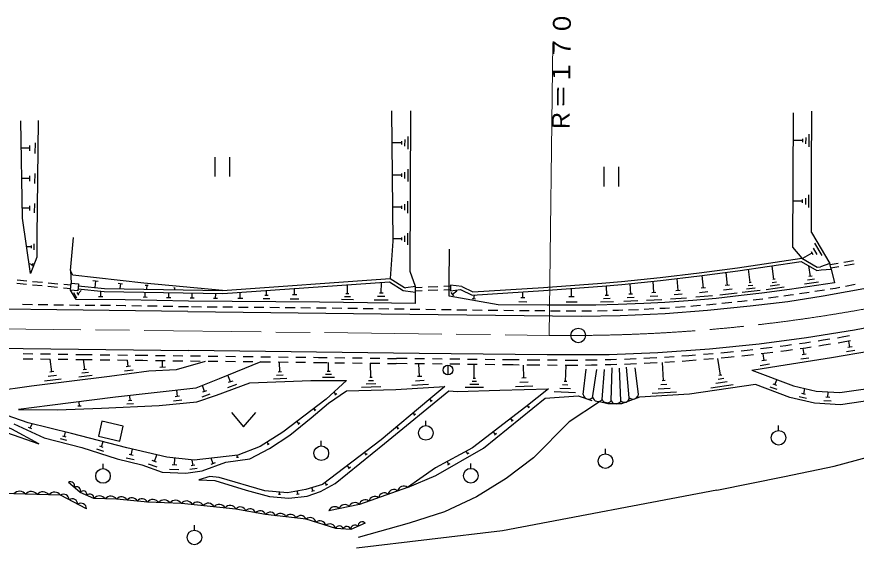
# Model space of a CAD drawing. Units: millimetres, scale not verified. Extents: x 40000 to 680000, y 20000 to 380000.
# Drawn here: x 304230 to 390292, y 269535 to 324060 of the extents above; entities that cross this region are included whole.
import ezdxf
from ezdxf.enums import TextEntityAlignment as Align

# ---------------------------------------------------------------- set-up
doc = ezdxf.new("R2010")
doc.units = ezdxf.units.MM
doc.header["$LTSCALE"] = 1000
doc.linetypes.add('CHAIN', pattern=[18.5, 12, -1.5, 3.5, -1.5])
for name, color, linetype, lineweight in [('M-BGD', 7, 'Continuous', 25), ('M-BMK', 2, 'CHAIN', 13), ('M-BMK-SRVR', 3, 'Continuous', 25), ('M-STR-HTXT', 7, 'Continuous', 13), ('M-STR-STRC', 7, 'Continuous', 25)]:
    doc.layers.add(name, color=color, linetype=linetype, lineweight=lineweight)
doc.styles.add('ＭＳ ゴシック', font='')
doc.styles.get('ＭＳ ゴシック').set_extended_font_data('MS Gothic')

msp = doc.modelspace()

# ---------------------------------------------------------------- linework, layer by layer
at = {"layer": 'M-BGD'}
for p, q in [((344330, 311785), (344324, 310462)), ((385113, 311682), (385107, 311038)), ((385437, 312001), (385426, 310713)), ((305541, 310863), (305535, 310307)), ((306100, 311135), (306088, 310023)), ((343665, 311127), (342673, 311132)), ((343666, 311292), (343665, 310962)), ((343998, 311456), (343995, 310795)), ((384788, 311362), (383821, 311371)), ((384789, 311523), (384786, 311201)), ((305538, 310585), (304704, 310594)), ((324536, 309666), (324535, 307666)), ((326036, 309665), (326035, 307665)), ((343992, 308123), (343989, 307481)), ((344315, 308442), (344309, 307159)), ((364424, 308657), (364423, 306657)), ((365924, 308656), (365923, 306656)), ((305537, 307472), (304753, 307481)), ((305540, 307734), (305535, 307211)), ((306066, 307990), (306055, 306944)), ((343670, 307804), (342707, 307808)), ((343671, 307964), (343669, 307643)), ((385405, 305785), (385405, 304493)), ((305540, 304672), (305534, 304181)), ((306033, 304912), (306022, 303931)), ((343675, 304676), (343674, 304365)), ((343987, 304830), (343984, 304208)), ((344299, 305140), (344293, 303895)), ((384759, 305139), (383790, 305139)), ((384759, 305301), (384759, 304977)), ((385082, 305462), (385082, 304816)), ((305537, 304426), (304801, 304434)), ((343674, 304520), (342741, 304525)), ((309749, 298045), (310051, 301428)), ((343679, 301276), (342775, 301280)), ((343679, 301427), (343678, 301126)), ((343981, 301576), (343979, 300973)), ((344284, 301876), (344278, 300671)), ((385704, 301939), (387597, 298758)), ((305689, 300458), (305235, 300460)), ((305690, 300609), (305689, 300307)), ((305993, 300759), (305991, 300154)), ((386013, 300833), (386772, 299557)), ((385754, 299815), (384797, 299246)), ((385659, 299975), (385849, 299656)), ((385883, 300324), (386263, 299686)), ((305813, 298619), (305478, 298750)), ((305866, 298754), (305761, 298485)), ((387620, 298639), (388437, 298780)), ((389028, 298882), (390014, 299053)), ((389092, 298538), (390077, 298709)), ((309749, 298045), (309822, 296730)), ((377090, 296499), (376946, 297833)), ((379418, 296784), (379262, 298158)), ((381859, 297115), (381668, 298518)), ((385607, 297429), (385446, 298492)), ((387687, 298295), (388501, 298436)), ((387712, 298169), (388066, 296772)), ((304264, 297066), (305260, 296972)), ((305857, 296916), (306852, 296822)), ((312029, 297012), (312583, 296950)), ((312306, 296981), (312228, 296288)), ((369542, 295763), (369482, 296927)), ((372021, 295970), (371931, 297204)), ((374623, 296220), (374505, 297510)), ((381976, 297131), (381742, 297099)), ((386014, 297128), (385306, 297022)), ((385784, 297456), (385429, 297403)), ((304235, 296717), (305231, 296623)), ((305828, 296567), (306823, 296473)), ((307421, 296417), (308416, 296323)), ((307450, 296766), (308445, 296672)), ((309014, 296267), (309770, 296196)), ((309043, 296616), (309804, 296544)), ((314637, 296719), (315059, 296671)), ((314848, 296695), (314788, 296167)), ((317384, 296533), (317709, 296523)), ((317547, 296528), (317534, 296121)), ((320316, 296272), (320473, 296267)), ((320394, 296269), (320388, 296074)), ((332708, 295532), (332714, 296187)), ((338132, 295647), (338144, 296568)), ((341594, 295715), (341609, 296811)), ((345797, 296294), (345101, 296267)), ((347396, 296355), (346397, 296317)), ((348692, 296405), (347996, 296378)), ((348696, 296055), (347997, 296028)), ((361105, 295335), (361105, 296182)), ((364715, 295461), (364687, 296453)), ((367169, 295603), (367128, 296686)), ((374838, 296240), (374408, 296201)), ((377583, 296102), (376693, 296006)), ((377313, 296523), (376868, 296475)), ((379946, 296225), (379030, 296120)), ((379682, 296504), (379224, 296452)), ((379533, 296797), (379304, 296771)), ((382922, 296307), (381051, 296052)), ((382412, 296555), (381476, 296428)), ((382135, 296835), (381668, 296771)), ((386422, 296828), (385005, 296614)), ((388155, 296179), (387632, 296100)), ((388617, 296271), (388155, 296179)), ((390186, 296583), (389205, 296388)), ((310324, 295052), (309751, 296009)), ((310403, 295200), (310081, 295738)), ((310592, 295496), (310431, 295765)), ((310511, 295630), (310817, 295988)), ((313063, 295333), (312605, 295337)), ((312834, 295335), (312838, 295908)), ((317592, 295275), (317172, 295283)), ((317382, 295279), (317392, 295804)), ((320018, 295229), (319594, 295237)), ((319806, 295233), (319816, 295763)), ((322419, 295189), (321993, 295192)), ((322206, 295190), (322211, 295723)), ((324618, 295169), (324622, 295683)), ((327138, 295146), (327144, 295797)), ((330006, 295465), (329660, 295469)), ((329833, 295467), (329838, 295986)), ((332927, 295530), (332490, 295534)), ((338435, 295335), (337820, 295344)), ((338285, 295645), (337978, 295649)), ((341955, 295345), (341224, 295355)), ((341777, 295713), (341412, 295718)), ((345108, 294636), (345099, 295797)), ((345799, 295944), (345100, 295917)), ((347398, 296005), (346398, 295967)), ((349042, 295420), (348761, 295779)), ((348902, 295600), (349351, 295951)), ((351097, 295102), (351172, 295523)), ((356318, 295210), (355901, 295213)), ((356109, 295212), (356115, 295837)), ((361387, 295334), (360822, 295335)), ((364880, 295465), (364549, 295456)), ((367543, 295256), (366822, 295229)), ((367349, 295610), (366988, 295596)), ((369951, 295395), (369175, 295355)), ((369736, 295773), (369348, 295753)), ((372904, 295207), (371258, 295087)), ((372462, 295589), (371640, 295528)), ((372227, 295985), (371815, 295955)), ((375561, 295439), (373842, 295282)), ((375092, 295830), (374232, 295751)), ((378076, 295705), (376296, 295513)), ((380439, 295972), (378606, 295763)), ((382290, 295312), (381299, 295178)), ((383536, 295482), (382884, 295393)), ((383874, 295533), (383536, 295482)), ((385456, 295772), (384467, 295623)), ((387038, 296010), (386050, 295861)), ((305825, 294513), (304825, 294526)), ((307424, 294491), (306424, 294505)), ((309024, 294470), (308024, 294483)), ((310320, 294452), (309624, 294462)), ((310624, 294450), (310320, 294452)), ((312224, 294439), (311224, 294446)), ((313824, 294428), (312824, 294435)), ((315332, 294418), (314424, 294424)), ((315424, 294416), (315332, 294418)), ((317024, 294385), (316024, 294405)), ((318623, 294355), (317624, 294374)), ((320223, 294324), (319223, 294344)), ((324823, 295167), (324412, 295170)), ((327399, 295143), (326878, 295148)), ((330176, 295118), (329484, 295124)), ((333141, 295091), (332267, 295099)), ((338738, 295024), (337509, 295041)), ((342315, 294975), (340854, 294995)), ((351266, 295072), (350929, 295132)), ((356522, 294791), (355689, 294798)), ((361669, 294769), (360539, 294770)), ((365394, 294818), (364072, 294781)), ((365055, 295139), (364393, 295121)), ((367918, 294909), (366475, 294854)), ((370359, 295027), (368807, 294947)), ((373581, 294354), (373344, 294337)), ((374340, 294424), (373581, 294354)), ((375933, 294570), (374937, 294479)), ((377524, 294740), (376530, 294633)), ((378576, 294854), (378121, 294804)), ((379114, 294915), (378576, 294854)), ((380678, 295093), (379711, 294983)), ((380704, 295097), (380678, 295093)), ((321823, 294294), (320823, 294313)), ((323159, 294282), (322159, 294291)), ((324759, 294267), (323759, 294276)), ((326359, 294253), (325359, 294262)), ((327959, 294238), (326959, 294247)), ((329559, 294224), (328559, 294233)), ((331159, 294209), (330159, 294218)), ((332758, 294194), (331759, 294204)), ((334358, 294180), (333358, 294189)), ((335257, 294172), (334958, 294174)), ((335958, 294162), (335257, 294172)), ((337558, 294140), (336558, 294154)), ((339158, 294118), (338158, 294132)), ((340758, 294096), (339758, 294110)), ((342358, 294074), (341358, 294088)), ((343958, 294052), (342958, 294066)), ((345100, 294036), (344557, 294044)), ((345557, 294029), (345100, 294036)), ((347157, 294006), (346157, 294021)), ((348527, 293985), (347757, 293997)), ((348757, 293982), (348527, 293985)), ((350357, 293961), (349357, 293974)), ((351957, 293939), (350957, 293953)), ((353557, 293917), (352557, 293931)), ((355157, 293903), (354157, 293912)), ((356756, 293889), (355757, 293898)), ((358356, 293875), (357356, 293884)), ((359956, 293871), (358956, 293872)), ((361556, 293869), (360556, 293870)), ((363156, 293868), (362156, 293869)), ((364756, 293900), (363756, 293872)), ((365913, 293932), (365356, 293917)), ((366355, 293949), (365913, 293932)), ((367954, 294010), (366955, 293972)), ((369552, 294084), (368554, 294033)), ((370712, 294144), (370151, 294115)), ((371150, 294176), (370712, 294144)), ((372745, 294293), (371748, 294220)), ((387570, 290976), (386908, 290871)), ((389023, 291207), (388361, 291102)), ((389609, 291310), (389023, 291207)), ((381087, 290060), (380495, 289990)), ((381687, 290136), (381087, 290060)), ((383081, 290312), (382481, 290236)), ((383674, 290395), (383081, 290312)), ((385059, 290590), (384466, 290507)), ((385134, 290076), (384538, 289992)), ((384957, 289404), (384858, 290037)), ((385588, 290671), (385059, 290590)), ((385666, 290156), (385134, 290076)), ((386908, 290871), (386379, 290791)), ((386988, 290357), (386457, 290277)), ((387653, 290463), (386988, 290357)), ((389108, 290694), (388443, 290589)), ((389698, 290797), (389108, 290694)), ((389860, 290188), (389448, 290119)), ((389654, 290154), (389550, 290771)), ((304874, 289501), (305874, 289487)), ((306674, 289476), (307674, 289462)), ((308474, 289451), (309474, 289437)), ((310274, 289426), (311202, 289413)), ((311202, 289413), (311974, 289403)), ((312774, 289392), (313774, 289379)), ((314574, 289368), (315574, 289354)), ((316374, 289343), (317146, 289333)), ((317146, 289333), (317651, 289327)), ((318451, 289317), (319450, 289305)), ((320250, 289295), (321250, 289283)), ((322050, 289273), (323050, 289261)), ((323850, 289252), (324850, 289240)), ((325650, 289230), (326650, 289218)), ((327450, 289208), (328450, 289196)), ((329250, 289186), (330250, 289174)), ((371631, 289179), (370633, 289117)), ((373129, 289271), (372429, 289228)), ((373825, 289332), (373129, 289271)), ((375618, 289486), (374622, 289400)), ((377111, 289615), (376415, 289555)), ((377712, 289679), (377111, 289615)), ((379108, 289826), (378507, 289763)), ((379166, 289309), (378561, 289246)), ((379700, 289896), (379108, 289826)), ((379761, 289380), (379166, 289309)), ((381150, 289544), (380555, 289474)), ((380851, 288797), (380738, 289495)), ((381753, 289620), (381150, 289544)), ((383150, 289796), (382547, 289720)), ((383746, 289880), (383150, 289796)), ((385168, 289437), (384746, 289371)), ((390135, 289811), (389311, 289672)), ((304868, 288981), (305868, 288967)), ((306668, 288956), (307667, 288942)), ((307820, 287639), (307662, 288942)), ((308467, 288931), (309467, 288917)), ((310267, 288906), (311195, 288893)), ((311202, 287864), (311077, 288895)), ((311195, 288893), (311967, 288883)), ((312767, 288872), (313767, 288859)), ((314567, 288848), (315567, 288834)), ((315656, 288183), (315566, 288834)), ((316367, 288823), (317139, 288813)), ((317139, 288813), (317644, 288807)), ((318444, 288797), (319444, 288785)), ((319186, 288095), (319154, 288788)), ((320244, 288775), (321244, 288763)), ((322044, 288753), (323044, 288741)), ((323843, 288732), (324843, 288720)), ((325643, 288710), (326643, 288698)), ((327443, 288688), (328443, 288676)), ((329243, 288666), (330243, 288654)), ((331043, 288645), (332043, 288632)), ((331050, 289164), (332050, 289152)), ((331198, 287610), (331157, 288643)), ((332843, 288623), (333843, 288611)), ((332850, 289143), (333849, 289131)), ((334643, 288601), (335147, 288595)), ((334649, 289121), (335154, 289115)), ((335147, 288595), (336044, 288582)), ((335154, 289115), (336051, 289102)), ((336195, 287660), (336195, 288580)), ((336844, 288571), (337844, 288557)), ((336851, 289091), (337851, 289077)), ((338644, 288546), (339644, 288532)), ((338651, 289066), (339651, 289052)), ((340444, 288521), (341444, 288507)), ((340451, 289041), (341451, 289027)), ((340537, 287045), (340495, 288520)), ((342243, 288496), (343140, 288484)), ((342250, 289016), (343147, 289003)), ((344237, 288470), (343141, 288484)), ((344244, 288990), (343147, 289003)), ((346037, 288447), (345037, 288460)), ((346043, 288967), (345043, 288980)), ((345532, 287151), (345454, 288455)), ((347837, 288425), (346837, 288437)), ((347843, 288945), (346843, 288957)), ((348431, 288310), (348430, 287310)), ((349637, 288403), (348637, 288415)), ((349643, 288922), (348643, 288935)), ((351437, 288380), (350437, 288393)), ((351443, 288900), (350443, 288913)), ((351138, 286964), (351128, 288384)), ((353237, 288358), (352237, 288370)), ((353243, 288878), (352243, 288890)), ((355133, 288334), (354036, 288348)), ((355139, 288854), (354043, 288868)), ((355739, 288327), (355133, 288334)), ((355745, 288847), (355139, 288854)), ((356219, 287000), (356174, 288322)), ((357146, 288311), (356539, 288318)), ((357150, 288831), (356545, 288838)), ((357842, 288307), (357146, 288311)), ((357844, 288827), (357150, 288831)), ((359644, 288817), (358644, 288822)), ((361137, 288808), (360444, 288812)), ((361738, 288812), (361137, 288808)), ((363138, 288823), (362538, 288819)), ((363737, 288838), (363138, 288823)), ((363748, 288318), (363147, 288303)), ((365135, 288872), (364537, 288858)), ((365149, 288353), (364548, 288338)), ((365728, 288889), (365135, 288872)), ((365745, 288370), (365149, 288353)), ((367121, 288929), (366528, 288912)), ((367140, 288410), (366545, 288393)), ((367728, 288958), (367121, 288929)), ((367752, 288439), (367140, 288410)), ((369135, 289024), (368527, 288996)), ((369163, 288505), (368551, 288476)), ((369834, 289067), (369135, 289024)), ((369868, 288548), (369163, 288505)), ((370550, 286728), (370447, 288584)), ((371664, 288660), (370666, 288598)), ((373167, 288753), (372463, 288709)), ((373869, 288813), (373167, 288753)), ((375662, 288968), (374666, 288882)), ((376365, 287279), (376110, 289007)), ((377161, 289098), (376459, 289037)), ((377766, 289162), (377161, 289098)), ((381392, 288407), (380461, 288256)), ((381083, 288835), (380618, 288759)), ((385445, 289048), (384601, 288915)), ((308037, 287665), (307603, 287613)), ((311587, 287562), (310900, 287479)), ((311374, 287885), (311030, 287844)), ((316150, 287808), (315282, 287688)), ((315873, 288213), (315439, 288153)), ((319463, 288108), (318908, 288083)), ((331371, 287617), (331026, 287603)), ((336348, 287660), (336042, 287660)), ((359642, 288297), (358642, 288303)), ((361138, 288288), (360442, 288292)), ((360478, 286636), (360561, 288291)), ((361742, 288292), (361138, 288288)), ((362303, 285305), (362599, 287911)), ((363147, 288303), (362542, 288299)), ((363247, 284974), (363683, 287867)), ((364246, 284778), (364495, 287870)), ((365171, 284649), (365282, 288034)), ((366170, 284657), (366018, 288016)), ((367028, 284979), (366729, 288113)), ((367965, 285330), (367614, 288041)), ((308794, 286876), (307056, 286665)), ((308307, 287257), (307438, 287152)), ((311972, 287260), (310598, 287094)), ((326138, 286606), (325884, 287292)), ((326367, 286690), (325909, 286521)), ((331915, 286949), (330537, 286893)), ((331557, 287279), (330868, 287251)), ((336808, 287047), (335581, 287047)), ((336502, 287353), (335888, 287354)), ((340792, 286724), (340300, 286710)), ((340660, 287048), (340414, 287041)), ((345993, 286742), (345123, 286690)), ((345749, 287164), (345315, 287138)), ((351377, 286650), (350903, 286646)), ((351256, 286964), (351019, 286963)), ((356439, 287008), (355999, 286993)), ((360616, 286629), (360340, 286643)), ((370705, 286736), (370395, 286719)), ((377054, 286596), (375902, 286426)), ((376709, 286938), (376133, 286853)), ((376509, 287301), (376221, 287258)), ((381965, 286294), (382168, 286827)), ((320693, 285102), (320629, 285745)), ((323473, 285609), (323261, 286241)), ((326765, 286318), (325850, 285979)), ((341548, 286088), (339580, 286033)), ((341047, 286403), (340063, 286375)), ((346453, 286334), (344715, 286229)), ((352091, 286023), (350198, 286010)), ((351616, 286336), (350669, 286329)), ((357130, 286149), (355367, 286089)), ((356674, 286574), (355793, 286545)), ((360993, 285873), (359890, 285928)), ((360736, 286254), (360184, 286282)), ((371214, 285937), (369977, 285869)), ((370882, 286332), (370263, 286298)), ((377687, 286297), (375383, 285958)), ((382185, 285804), (381475, 286074)), ((382143, 286227), (381787, 286362)), ((384908, 285357), (385037, 285912)), ((315841, 284678), (315816, 285188)), ((320907, 285123), (320478, 285081)), ((324035, 285328), (323192, 285046)), ((323683, 285679), (323262, 285538)), ((336941, 285308), (336757, 285581)), ((337050, 285382), (336831, 285235)), ((361527, 285477), (359320, 285587)), ((371856, 285559), (369381, 285422)), ((385193, 284901), (384452, 285072)), ((385093, 285314), (384723, 285400)), ((387570, 284998), (387191, 285019)), ((387381, 285008), (387412, 285577)), ((310822, 284125), (310472, 284113)), ((310647, 284119), (310633, 284556)), ((316198, 284355), (315518, 284321)), ((316011, 284686), (315671, 284670)), ((321163, 284716), (320306, 284631)), ((346745, 284626), (346569, 284840)), ((346831, 284696), (346659, 284555)), ((356740, 283990), (356598, 284164)), ((356810, 284047), (356670, 283933)), ((387739, 284608), (386980, 284650)), ((326231, 283477), (327481, 281976)), ((327481, 281976), (328731, 283475)), ((334831, 283703), (334691, 283871)), ((334898, 283759), (334764, 283647)), ((345029, 283215), (344868, 283411)), ((345107, 283279), (344950, 283151)), ((305606, 281852), (305812, 282303)), ((333159, 282313), (332966, 282544)), ((333251, 282390), (333066, 282235)), ((346167, 282121), (346167, 282621)), ((355048, 282616), (354870, 282835)), ((355135, 282687), (354960, 282545)), ((305786, 281769), (305425, 281934)), ((309116, 280981), (309240, 281461)), ((343327, 281817), (343180, 281995)), ((343398, 281875), (343255, 281758)), ((353320, 281214), (353101, 281483)), ((382333, 281617), (382333, 282117)), ((309353, 280578), (308712, 280744)), ((309276, 280939), (308955, 281023)), ((353427, 281301), (353212, 281126)), ((313092, 279875), (312734, 279990)), ((312913, 279933), (313084, 280470)), ((315950, 279095), (316099, 279700)), ((330020, 280186), (329884, 280415)), ((330112, 280240), (329929, 280132)), ((335447, 280037), (335448, 280537)), ((364581, 279218), (364581, 279718)), ((313157, 279460), (312440, 279688)), ((316152, 279045), (315748, 279144)), ((318347, 278446), (318582, 279113)), ((326949, 278855), (326770, 278831)), ((326860, 278843), (326829, 279066)), ((340055, 279149), (339882, 279363)), ((340141, 279218), (339970, 279079)), ((350460, 279232), (350313, 279489)), ((350563, 279291), (350358, 279173)), ((313070, 277698), (313070, 278198)), ((316254, 278592), (315447, 278791)), ((318634, 277845), (317745, 278159)), ((318569, 278368), (318124, 278525)), ((320632, 278055), (320156, 278077)), ((320394, 278066), (320428, 278781)), ((322490, 278049), (322116, 277995)), ((322303, 278022), (322222, 278583)), ((324568, 278289), (324126, 278125)), ((324347, 278207), (324142, 278759)), ((338329, 277752), (338112, 278020)), ((348521, 278118), (348347, 278421)), ((348642, 278188), (348400, 278048)), ((350780, 277724), (350780, 278224)), ((320848, 277567), (319895, 277612)), ((322730, 277702), (321983, 277595)), ((338437, 277838), (338222, 277665)), ((335982, 276029), (335834, 276290)), ((333043, 275076), (333010, 275405)), ((334741, 275440), (334458, 275342)), ((334599, 275391), (334477, 275746)), ((336086, 276088), (335877, 275970)), ((331253, 275047), (331055, 275061)), ((331154, 275054), (331172, 275302)), ((333174, 275089), (332911, 275063)), ((322442, 271390), (322442, 271890))]:
    msp.add_line(p, q, dxfattribs=at)
for points in [[(342639, 314397), (342777, 301039), (342526, 297196)], [(345101, 296397), (344566, 297919), (344642, 314418)], [(383836, 314193), (383766, 300436), (384711, 299296)], [(385704, 301939), (385706, 308338), (385757, 314371)], [(305624, 297715), (304818, 303408), (304659, 313397)], [(306424, 313425), (306296, 301499), (306288, 299412), (305624, 297715)], [(353588, 294517), (348557, 295408), (348555, 296693), (348609, 300210)], [(349732, 296083), (350928, 295508), (358242, 295972), (364251, 296413), (366251, 296596), (370221, 297003), (374239, 297475), (378166, 297994), (384647, 298963), (386248, 298020), (386687, 298108)], [(349862, 296376), (350991, 295832), (358220, 296291), (364225, 296732), (366220, 296914), (370186, 297321), (374199, 297793), (378121, 298311), (384711, 299296), (386305, 298358), (386624, 298422)], [(386687, 298108), (387712, 298169), (387597, 298758), (386624, 298422)], [(325334, 295991), (317266, 296725), (309976, 297545), (309749, 298045)], [(310535, 296451), (313207, 296194), (325334, 295991), (342526, 297196), (343967, 296277), (344110, 296262)], [(310505, 296132), (313189, 295874), (325343, 295671), (342443, 296870), (343858, 295967), (344084, 295943)], [(344084, 295943), (345099, 295797), (345101, 296397), (344110, 296262)], [(349862, 296376), (348691, 296526), (348698, 295926), (349732, 296083)], [(388066, 296772), (383451, 296076), (380603, 295688), (378510, 295450), (375926, 295171), (373531, 294952), (370675, 294743), (368521, 294632), (365894, 294532), (363590, 294467), (358618, 294472), (353588, 294517)], [(321834, 294894), (315340, 295018), (310324, 295052)], [(345108, 294636), (335264, 294772), (321828, 294894)], [(379582, 287810), (382366, 288262), (387773, 289109), (391773, 289783), (395843, 290637), (399818, 291527), (404068, 292581), (406636, 292779), (412443, 292227)], [(284557, 275991), (286490, 278891), (288671, 281423), (291280, 282564), (295359, 284633), (297971, 285108), (305724, 286202), (313732, 287171), (317782, 287731), (320616, 287860), (323565, 288735)], [(329254, 288666), (324970, 286919), (322580, 285971), (314357, 285019), (307633, 284182), (304392, 283775), (308393, 283746), (312921, 283892), (318824, 284184), (322704, 284566), (324714, 285239), (328108, 286495), (334368, 286748), (338021, 286746), (335956, 284844), (331514, 281428), (329195, 279986), (326897, 279074), (322412, 278562), (319609, 278871), (315507, 279839), (309851, 281311), (305387, 282407), (302414, 283420)], [(379582, 287810), (383854, 286186), (386196, 285644), (388612, 285512), (393193, 286168), (396928, 284953), (399647, 282544)], [(303940, 282284), (307021, 280874), (310893, 279867), (314522, 278710), (317036, 278091), (319144, 277347), (321571, 277232), (323228, 277471), (325675, 278380), (328124, 278712), (330152, 279760), (332222, 281144), (334396, 282898), (336174, 284429), (338043, 285690), (343103, 285832), (348101, 286132)], [(348101, 286132), (346477, 284762), (341599, 280667), (335567, 276087), (333858, 275552), (331992, 275230), (329661, 275436), (324986, 276780), (324017, 276894), (322911, 276544), (324536, 276483), (327740, 275496), (330134, 274827), (332131, 274683), (334014, 274872), (335380, 275344), (336879, 276191), (341913, 280266), (348523, 285698), (349427, 285598), (353770, 285735), (358747, 285903), (356426, 284025), (350936, 279827), (347142, 277767), (344277, 275775)], [(398818, 281608), (396294, 283845), (393083, 284890), (388667, 284257), (386020, 284402), (383490, 284987), (379957, 286329), (373200, 285332), (368070, 285049), (366226, 284357), (364813, 284346), (363960, 284568), (360861, 282508), (357202, 278821), (354417, 276701), (351369, 274802)], [(344277, 275775), (347192, 277008), (352063, 279807), (358395, 284947)], [(358395, 284947), (361802, 285163), (363175, 284681)], [(375996, 275479), (382946, 276896), (388025, 277963), (392711, 279226), (396468, 280954), (398818, 281608)], [(339960, 272096), (338461, 271443), (336923, 271551), (333892, 272526), (329733, 272980), (326697, 273558), (321102, 274140), (317625, 274252), (314474, 274560), (312132, 274621), (310717, 275268), (309519, 276277)], [(311380, 273585), (308706, 274976), (302746, 275134), (298319, 275519), (293885, 275837), (293554, 274553)], [(344277, 275775), (339351, 274013), (336239, 273385)], [(375996, 275479), (354024, 271312), (339053, 269535)], [(351369, 274802), (348074, 273274), (344473, 272089), (339239, 270633)]]:
    msp.add_lwpolyline(points, dxfattribs=at)
for points in [[(309751, 296009), (309822, 296730), (310543, 296659), (310472, 295938)], [(300480, 283146), (297491, 282259), (295224, 281534), (293605, 280999), (292367, 280132), (291411, 278766), (291203, 277201), (292059, 275263), (291978, 277796), (292578, 279120), (293761, 279991), (298071, 280770), (300801, 281234), (303183, 281393), (306475, 280229), (303730, 281757)], [(314798, 280533), (315144, 282066), (312950, 282562), (312604, 281029)]]:
    msp.add_lwpolyline(points, close=True, dxfattribs=at)
for centre, radius in [((348430, 287810), 500), ((346167, 281371), 750), ((382333, 280867), 750), ((335447, 279287), 750), ((364580, 278468), 750), ((313070, 276948), 750), ((350780, 276974), 750), ((322442, 270640), 750)]:
    msp.add_circle(centre, radius, dxfattribs=at)
for centre, radius, start, end in [((362864, 285391), 567, 188.72757, 312.5826), ((363828, 285160), 567, 193.64516, 317.50018), ((366530, 285002), 499, 223.81471, 357.31484), ((367403, 285404), 567, 228.63726, 352.49228), ((364753, 285031), 567, 206.6044, 317.50018), ((365668, 284920), 567, 208.52315, 332.37817), ((309750, 275944), 406, 335.01787, 124.77447), ((310349, 275439), 406, 335.01787, 124.77447), ((311029, 275013), 402, 350.10985, 140.7425), ((342902, 274958), 606, 50.02159, 169.34676), ((343887, 275310), 606, 50.02159, 169.34676), ((304522, 274645), 742, 35.06089, 141.8978), ((305714, 274613), 742, 35.06089, 141.8978), ((306906, 274581), 742, 35.06089, 141.8978), ((308098, 274550), 742, 35.06089, 141.8978), ((309027, 274504), 570, 0.81756, 124.20596), ((309918, 274041), 570, 0.81756, 124.20596), ((311736, 274690), 402, 350.10985, 140.7425), ((312706, 274184), 722, 34.26192, 142.74353), ((313877, 274153), 722, 34.26192, 142.74353), ((314968, 274196), 614, 25.18553, 143.65758), ((316019, 274093), 614, 25.18553, 143.65758), ((317069, 273991), 614, 25.18553, 143.65758), ((340932, 274253), 606, 50.02159, 169.34676), ((341917, 274605), 606, 50.02159, 169.34676), ((310809, 273577), 570, 0.81756, 124.20596), ((318191, 273823), 710, 33.42954, 142.87165), ((319350, 273786), 710, 33.42954, 142.87165), ((320509, 273748), 710, 33.42954, 142.87165), ((321622, 273706), 678, 27.92837, 140.20241), ((322741, 273590), 678, 27.92837, 140.20241), ((323860, 273473), 678, 27.92837, 140.20241), ((324980, 273357), 678, 27.92837, 140.20241), ((326099, 273241), 678, 27.92837, 140.20241), ((327149, 273175), 592, 18.77506, 139.65765), ((336820, 273180), 616, 42.28561, 160.51389), ((337857, 273389), 616, 42.28561, 160.51389), ((338895, 273598), 616, 42.28561, 160.51389), ((339946, 273901), 606, 50.02159, 169.34676), ((328160, 272982), 592, 18.77506, 139.65765), ((329172, 272789), 592, 18.77506, 139.65765), ((330220, 272619), 606, 24.10269, 143.45557), ((331260, 272506), 606, 24.10269, 143.45557), ((332299, 272392), 606, 24.10269, 143.45557), ((333339, 272279), 606, 24.10269, 143.45557), ((334300, 272060), 619, 13.17968, 131.12358), ((335310, 271735), 619, 13.17968, 131.12358), ((336320, 271410), 619, 13.17968, 131.12358), ((339637, 271815), 428, 40.98588, 186.07633), ((337300, 271426), 398, 10.22325, 161.78005), ((338069, 271373), 398, 10.22325, 161.78005), ((338887, 271489), 428, 40.98588, 186.07633)]:
    msp.add_arc(centre, radius, start, end, dxfattribs=at)
at = {"layer": 'M-BMK'}
msp.add_lwpolyline([(217738, 293084), (261800, 292549), (358815, 291373)], dxfattribs=at)
for start, end in [(270.3087, 285.69529), (269.305, 270.3087)]:
    msp.add_arc((360877, 461360), 170000, start, end, dxfattribs=at)
at = {"layer": 'M-BMK-SRVR'}
msp.add_circle((361793, 291363), 750, dxfattribs=at)
at = {"layer": 'M-STR-HTXT'}
msp.add_line((358815, 291373), (359179, 321370), dxfattribs=at)
at = {"layer": 'M-STR-STRC'}
for points in [[(463116, 305707), (460062, 305692), (456328, 305605), (452273, 305394), (448182, 305060), (443564, 304516), (439482, 303895), (434981, 303090), (430736, 302210), (426431, 301113), (414713, 297827), (408629, 296141), (403841, 294864), (399207, 293758), (394573, 292758), (390115, 291915), (385193, 291124), (380335, 290464), (375248, 289947), (369949, 289580), (364964, 289366), (358600, 289371), (345469, 289525), (321836, 289820)], [(321779, 293832), (341594, 293586), (362077, 293338), (366083, 293402), (370695, 293610), (375053, 293949), (379431, 294392), (383274, 294864), (386902, 295432), (391811, 296303)], [(321779, 293832), (289496, 294243), (266588, 294525), (235367, 294884), (214821, 295125), (210411, 295115), (206704, 294998)], [(206672, 290991), (209905, 291114), (213568, 291129), (237480, 290854), (253342, 290659), (261263, 290570), (278114, 290374), (293566, 290168), (321836, 289820)]]:
    msp.add_lwpolyline(points, dxfattribs=at)

# ---------------------------------------------------------------- texts
at = {"layer": 'M-STR-HTXT', "style": 'ＭＳ ゴシック'}
msp.add_text('Ｒ＝１７０', height=1833, rotation=89.305, dxfattribs=at).set_placement((359067, 312136), align=Align.TOP_LEFT)

doc.saveas('drawing.dxf')
